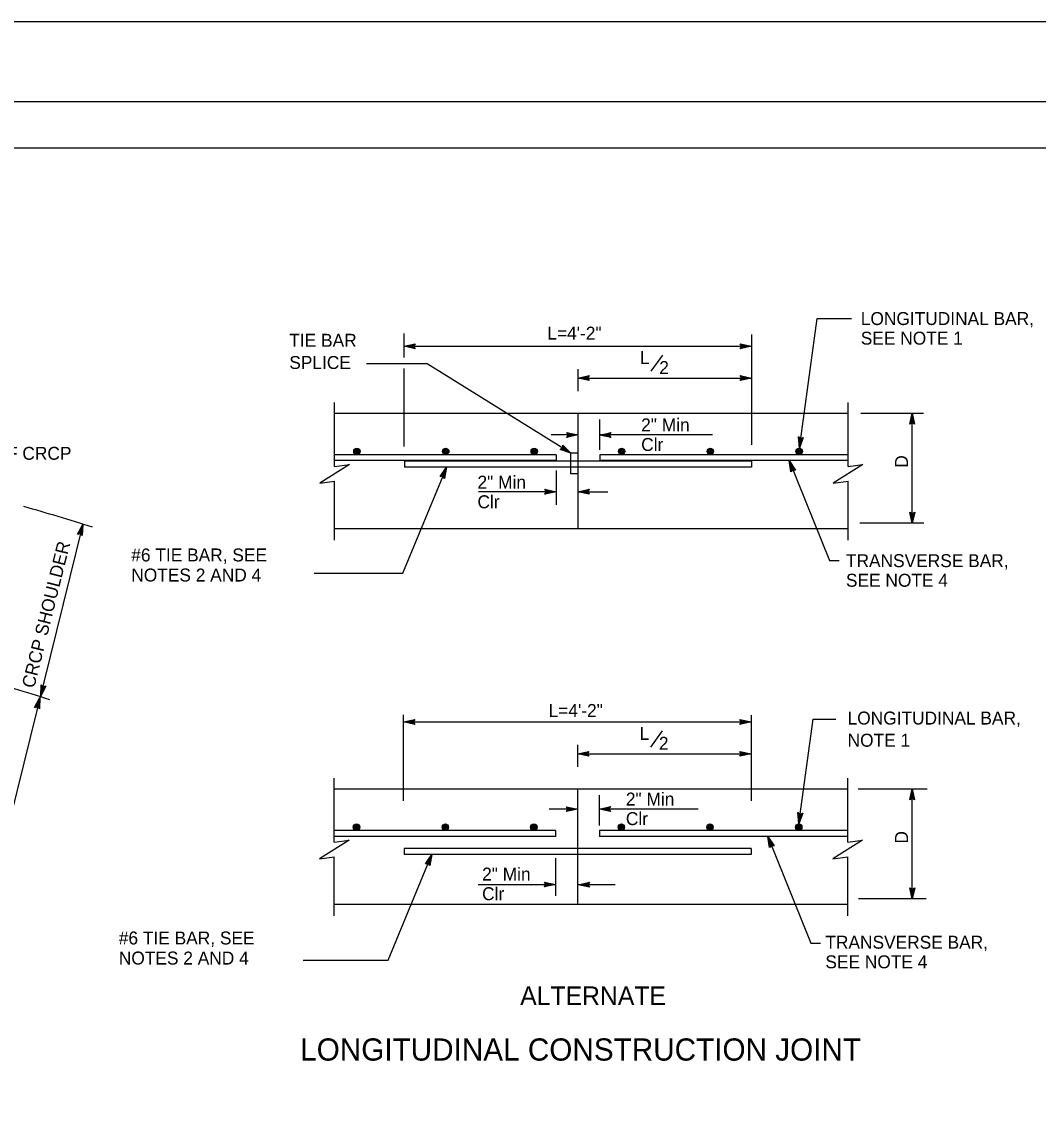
# Model space of a CAD drawing. Extents: x -893 to 867, y -474 to 712.
# Drawn here: x -92 to 457, y 119 to 712 of the extents above; entities that cross this region are included whole.
import ezdxf

# ---------------------------------------------------------------- set-up
doc = ezdxf.new("R2010")
doc.units = 0
for name, color, linetype in [('border_PLOTTING-ELEMENTS', 7, 'Continuous'), ('border_rw_22x34_Cut_Lines', 7, 'Continuous'), ('border_SHEET', 7, 'Continuous'), ('rd_PAVEMENT', 7, 'Continuous'), ('rd_PAVEMENT-anno', 7, 'Continuous'), ('STR_Concrete A', 7, 'Continuous'), ('STR_Misc Steel A', 7, 'Continuous'), ('STR_Reinforcement A', 7, 'Continuous'), ('STR_Reinforcement B', 7, 'Continuous'), ('STR_Reinforcement D', 7, 'Continuous')]:
    doc.layers.add(name, color=color, linetype=linetype)

msp = doc.modelspace()

# ---------------------------------------------------------------- linework, layer by layer
at = {"layer": 'border_PLOTTING-ELEMENTS'}
for points in [[(-893.45, -474.04), (866.55, -474.04), (866.55, 711.96), (-893.45, 711.96)], [(-863.45, 668.96), (836.55, 668.96), (836.55, -431.04), (-863.45, -431.04)]]:
    msp.add_lwpolyline(points, close=True, dxfattribs=at)
at = {"layer": 'border_rw_22x34_Cut_Lines'}
msp.add_lwpolyline([(-863.45, 668.96), (836.55, 668.96), (836.55, -431.04), (-863.45, -431.04)], close=True, dxfattribs=at)
at = {"layer": 'border_SHEET'}
msp.add_line((-813.45, 643.96), (811.55, 643.96), dxfattribs=at)
at = {"layer": 'rd_PAVEMENT'}
for p, q in [((85.06, 472.75), (69.06, 462.75)), ((77.06, 471.75), (85.06, 472.75)), ((362.58, 472.75), (346.58, 462.75)), ((354.58, 471.75), (362.58, 472.75)), ((69.06, 462.75), (77.06, 463.75)), ((346.58, 462.75), (354.58, 463.75)), ((84.87, 269.66), (68.87, 259.66)), ((76.87, 268.66), (84.87, 269.66)), ((362.39, 269.66), (346.39, 259.66)), ((354.39, 268.66), (362.39, 269.66)), ((68.87, 259.66), (76.87, 260.66)), ((346.39, 259.66), (354.39, 260.66))]:
    msp.add_line(p, q, dxfattribs=at)
at = {"layer": 'rd_PAVEMENT-anno'}
for p, q in [((328.22, 481.56), (337.77, 551.66)), ((337.77, 551.66), (356.32, 551.66)), ((114.54, 530.57), (114.54, 543.56)), ((302.29, 543.07), (302.29, 483.38)), ((114.54, 536.65), (120.54, 537.98)), ((120.54, 535.31), (114.54, 536.65)), ((114.54, 536.65), (114.54, 536.65)), ((114.54, 536.65), (302.29, 536.65)), ((120.33, 535.67), (115.92, 536.65)), ((115.93, 536.66), (120.31, 537.62)), ((117.3, 536.65), (120.13, 537.28)), ((120.09, 536.03), (117.3, 536.65)), ((118.69, 536.65), (119.89, 536.92)), ((119.92, 536.37), (118.69, 536.65)), ((120.54, 537.98), (119.74, 536.65)), ((119.74, 536.65), (120.54, 535.31)), ((120.54, 537.98), (120.54, 537.98)), ((120.54, 535.31), (120.54, 535.31)), ((297.09, 536.65), (296.29, 537.99)), ((296.29, 537.99), (296.29, 537.99)), ((296.29, 537.99), (302.29, 536.65)), ((302.29, 536.65), (296.29, 535.32)), ((296.29, 535.32), (297.09, 536.65)), ((296.29, 535.32), (296.29, 535.32)), ((296.51, 537.64), (300.91, 536.65)), ((300.9, 536.65), (296.53, 535.68)), ((299.53, 536.65), (296.7, 536.03)), ((296.74, 537.28), (299.53, 536.65)), ((296.92, 536.93), (298.15, 536.66)), ((298.15, 536.66), (296.94, 536.39)), ((302.29, 536.65), (302.29, 536.65)), ((248.08, 523.11), (254.44, 531.84)), ((127.06, 527.1), (94.31, 527.1)), ((114.54, 482.4), (114.54, 524.71)), ((204.68, 478.84), (127.06, 527.1)), ((208.57, 524.27), (208.57, 512.43)), ((208.57, 519.45), (214.57, 520.78)), ((208.57, 519.45), (302.29, 519.45)), ((214.57, 518.11), (208.57, 519.45)), ((208.57, 519.45), (208.57, 519.45)), ((214.35, 518.47), (209.95, 519.45)), ((209.96, 519.46), (214.33, 520.42)), ((211.33, 519.45), (214.16, 520.08)), ((214.12, 518.83), (211.33, 519.45)), ((212.71, 519.45), (213.92, 519.72)), ((213.94, 519.17), (212.71, 519.45)), ((214.57, 520.78), (213.77, 519.45)), ((213.77, 519.45), (214.57, 518.11)), ((214.57, 520.78), (214.57, 520.78)), ((214.57, 518.11), (214.57, 518.11)), ((297.09, 519.45), (296.29, 520.79)), ((296.29, 520.79), (296.29, 520.79)), ((296.29, 520.79), (302.29, 519.45)), ((302.29, 519.45), (296.29, 518.12)), ((296.29, 518.12), (297.09, 519.45)), ((296.29, 518.12), (296.29, 518.12)), ((296.51, 520.44), (300.91, 519.45)), ((300.9, 519.45), (296.53, 518.48)), ((299.53, 519.45), (296.7, 518.83)), ((296.74, 520.08), (299.53, 519.45)), ((296.92, 519.73), (298.15, 519.46)), ((298.15, 519.46), (296.94, 519.19)), ((302.29, 519.45), (302.29, 519.45)), ((361.5, 500.47), (395.25, 500.47)), ((387.87, 494.56), (389.21, 500.56)), ((388.22, 494.78), (389.21, 499.18)), ((389.21, 500.56), (389.21, 500.56)), ((389.21, 500.56), (390.54, 494.56)), ((389.21, 441.17), (389.21, 500.47)), ((389.21, 499.17), (390.18, 494.8)), ((220.35, 480.71), (220.35, 497.09)), ((389.21, 495.36), (387.87, 494.56)), ((387.87, 494.56), (387.87, 494.56)), ((388.58, 495.01), (389.2, 497.8)), ((388.93, 495.19), (389.2, 496.42)), ((389.2, 497.8), (389.83, 494.98)), ((389.2, 496.42), (389.47, 495.21)), ((390.54, 494.56), (389.21, 495.36)), ((390.54, 494.56), (390.54, 494.56)), ((208.68, 488.71), (194, 488.71)), ((202.57, 490.09), (202.57, 490.09)), ((202.57, 487.42), (202.57, 487.42)), ((208.57, 488.75), (208.57, 488.75)), ((281.25, 488.71), (220.35, 488.71)), ((220.35, 488.65), (220.35, 488.65)), ((226.35, 489.98), (226.35, 489.98)), ((226.35, 487.31), (226.35, 487.31)), ((327.72, 487.69), (327.72, 487.69)), ((330.36, 487.33), (330.36, 487.33)), ((198.87, 480.94), (198.87, 480.94)), ((200.3, 483.2), (200.3, 483.2)), ((328.22, 481.56), (328.22, 481.56)), ((204.64, 478.85), (204.64, 478.85)), ((322.67, 474.83), (344.47, 420.79)), ((322.67, 474.83), (322.67, 474.83)), ((113.83, 414.1), (137.42, 470.86)), ((137.58, 471.29), (137.58, 471.29)), ((196.7, 469.48), (196.7, 450.91)), ((323.67, 468.76), (323.67, 468.76)), ((326.15, 469.76), (326.15, 469.76)), ((134.04, 466.26), (134.04, 466.26)), ((136.5, 465.24), (136.5, 465.24)), ((196.7, 458), (154.88, 458)), ((190.7, 459.34), (190.7, 459.34)), ((190.7, 456.67), (190.7, 456.67)), ((196.7, 458), (196.7, 458)), ((208.57, 458), (224.62, 458)), ((208.57, 458), (208.57, 458)), ((214.57, 459.33), (214.57, 459.33)), ((214.57, 456.66), (214.57, 456.66)), ((389.21, 441.05), (387.88, 447.05)), ((387.88, 447.05), (387.88, 447.05)), ((387.88, 447.05), (389.21, 446.25)), ((389.2, 442.44), (388.24, 446.82)), ((389.21, 443.82), (388.58, 446.64)), ((389.21, 445.2), (388.94, 446.41)), ((389.21, 446.25), (390.55, 447.05)), ((390.55, 447.05), (389.21, 441.05)), ((390.19, 446.84), (389.21, 442.43)), ((389.83, 446.6), (389.21, 443.82)), ((389.48, 446.43), (389.21, 445.2)), ((390.55, 447.05), (390.55, 447.05)), ((-59.01, 440.49), (-149.68, 74.06)), ((360.84, 441.17), (395.43, 441.17)), ((389.21, 441.05), (389.21, 441.05)), ((344.47, 420.79), (349.78, 420.79)), ((65.98, 414.1), (113.83, 414.1)), ((114.35, 291.03), (114.35, 337.5)), ((114.35, 333.57), (120.35, 334.9)), ((120.35, 332.23), (114.35, 333.57)), ((114.35, 333.57), (114.35, 333.57)), ((114.35, 333.57), (302.1, 333.57)), ((120.13, 332.58), (115.73, 333.57)), ((115.74, 333.57), (120.11, 334.54)), ((117.11, 333.56), (119.93, 334.19)), ((119.9, 332.94), (117.11, 333.56)), ((118.49, 333.56), (119.7, 333.83)), ((119.72, 333.29), (118.49, 333.56)), ((120.35, 334.9), (119.55, 333.57)), ((119.55, 333.57), (120.35, 332.23)), ((120.35, 334.9), (120.35, 334.9)), ((120.35, 332.23), (120.35, 332.23)), ((296.9, 333.57), (296.1, 334.91)), ((296.1, 334.91), (296.1, 334.91)), ((296.1, 334.91), (302.1, 333.57)), ((302.1, 333.57), (296.1, 332.24)), ((296.1, 332.24), (296.9, 333.57)), ((296.1, 332.24), (296.1, 332.24)), ((296.31, 334.55), (300.72, 333.57)), ((300.71, 333.56), (296.33, 332.6)), ((299.33, 333.57), (296.51, 332.94)), ((296.55, 334.19), (299.33, 333.57)), ((296.72, 333.84), (297.95, 333.57)), ((297.95, 333.57), (296.74, 333.3)), ((302.1, 337.27), (302.1, 291.03)), ((302.1, 333.57), (302.1, 333.57)), ((327.92, 278.48), (335.63, 335.1)), ((335.63, 335.1), (347.97, 335.1)), ((247.88, 320.03), (254.24, 328.75)), ((208.37, 321.18), (208.37, 309.34)), ((208.37, 316.37), (214.37, 317.7)), ((208.37, 316.37), (302.1, 316.37)), ((214.37, 315.03), (208.37, 316.37)), ((208.37, 316.37), (208.37, 316.37)), ((214.16, 315.38), (209.75, 316.37)), ((209.77, 316.37), (214.14, 317.34)), ((211.14, 316.36), (213.96, 316.99)), ((213.92, 315.74), (211.14, 316.36)), ((212.52, 316.36), (213.73, 316.63)), ((213.75, 316.09), (212.52, 316.36)), ((214.37, 317.7), (213.57, 316.37)), ((213.57, 316.37), (214.37, 315.03)), ((214.37, 317.7), (214.37, 317.7)), ((214.37, 315.03), (214.37, 315.03)), ((296.9, 316.37), (296.1, 317.71)), ((296.1, 317.71), (296.1, 317.71)), ((296.1, 317.71), (302.1, 316.37)), ((302.1, 316.37), (296.1, 315.04)), ((296.1, 315.04), (296.9, 316.37)), ((296.1, 315.04), (296.1, 315.04)), ((296.31, 317.35), (300.72, 316.37)), ((300.71, 316.36), (296.33, 315.4)), ((299.33, 316.37), (296.51, 315.74)), ((296.55, 316.99), (299.33, 316.37)), ((296.72, 316.64), (297.95, 316.37)), ((297.95, 316.37), (296.74, 316.1)), ((302.1, 316.37), (302.1, 316.37)), ((360.05, 297.41), (397.22, 297.41)), ((387.87, 291.47), (389.21, 297.47)), ((389.21, 297.47), (389.21, 297.47)), ((389.21, 297.47), (390.54, 291.47)), ((389.21, 238.05), (389.21, 297.41)), ((220.15, 277.63), (220.15, 294.01)), ((389.21, 292.27), (387.87, 291.47)), ((387.87, 291.47), (387.87, 291.47)), ((388.22, 291.69), (389.21, 296.09)), ((388.58, 291.92), (389.2, 294.71)), ((388.93, 292.1), (389.2, 293.33)), ((389.2, 294.71), (389.83, 291.89)), ((389.2, 293.33), (389.47, 292.12)), ((389.21, 296.08), (390.18, 291.71)), ((390.54, 291.47), (389.21, 292.27)), ((390.54, 291.47), (390.54, 291.47)), ((208.37, 286.5), (193.03, 286.5)), ((202.37, 287.8), (202.37, 287.8)), ((202.37, 285.13), (202.37, 285.13)), ((208.37, 286.46), (208.37, 286.46)), ((220.15, 286.52), (220.15, 286.52)), ((273.52, 286.5), (220.15, 286.5)), ((226.15, 287.85), (226.15, 287.85)), ((226.15, 285.18), (226.15, 285.18)), ((327.41, 284.6), (327.41, 284.6)), ((327.41, 284.6), (327.41, 284.6)), ((330.05, 284.24), (330.05, 284.24)), ((330.05, 284.24), (330.05, 284.24)), ((327.92, 278.48), (327.92, 278.48)), ((327.92, 278.48), (327.92, 278.48)), ((311.15, 271.74), (334.42, 214.08)), ((311.15, 271.74), (311.15, 271.74)), ((105.9, 204.8), (129.49, 261.56)), ((129.65, 261.99), (129.65, 261.99)), ((312.15, 265.68), (312.15, 265.68)), ((314.63, 266.67), (314.63, 266.67)), ((126.11, 256.96), (126.11, 256.96)), ((128.58, 255.94), (128.58, 255.94)), ((196.51, 260.03), (196.51, 239.67)), ((196.51, 245.64), (154.68, 245.64)), ((190.5, 247.06), (190.5, 247.06)), ((190.5, 244.39), (190.5, 244.39)), ((196.5, 245.72), (196.5, 245.72)), ((228.63, 245.64), (208.49, 245.64)), ((208.71, 245.62), (208.71, 245.62)), ((214.71, 246.95), (214.71, 246.95)), ((214.71, 244.28), (214.71, 244.28)), ((389.21, 237.93), (387.88, 243.93)), ((387.88, 243.93), (387.88, 243.93)), ((387.88, 243.93), (389.21, 243.13)), ((389.2, 239.32), (388.24, 243.7)), ((389.21, 240.69), (388.58, 243.52)), ((389.21, 242.08), (388.94, 243.28)), ((389.21, 243.13), (390.55, 243.93)), ((390.55, 243.93), (389.21, 237.93)), ((390.19, 243.72), (389.21, 239.31)), ((389.83, 243.48), (389.21, 240.69)), ((389.48, 243.31), (389.21, 242.08)), ((390.55, 243.93), (390.55, 243.93)), ((360.27, 238.23), (396.78, 238.23)), ((389.21, 237.93), (389.21, 237.93)), ((334.42, 214.08), (339.62, 214.08)), ((60.04, 204.8), (105.9, 204.8))]:
    msp.add_line(p, q, dxfattribs=at)
for points in [[(202.57, 490.09), (208.57, 488.75), (202.57, 487.42), (202.78, 487.77), (207.18, 488.74), (202.78, 489.73), (202.99, 489.38), (205.81, 488.75), (203, 488.13), (203.21, 488.48), (204.42, 488.75), (203.2, 489.02), (203.37, 488.75), (202.57, 487.42), (203.37, 488.75)], [(226.35, 487.31), (220.35, 488.65), (226.35, 489.98), (226.14, 489.62), (221.74, 488.65), (226.14, 487.66), (225.92, 488.01), (223.11, 488.64), (225.92, 489.27), (225.71, 488.91), (224.49, 488.64), (225.71, 488.37), (225.55, 488.65), (226.35, 489.98), (225.55, 488.65)], [(330.36, 487.33), (328.22, 481.56), (327.72, 487.69), (328.04, 487.43), (328.41, 482.94), (329.98, 487.16), (329.6, 487), (328.6, 484.3), (328.36, 487.17), (328.68, 486.91), (328.79, 485.67), (329.22, 486.84), (328.93, 486.71), (327.72, 487.69), (328.93, 486.71)], [(200.3, 483.2), (204.64, 478.85), (198.87, 480.94), (199.24, 481.13), (203.47, 479.59), (200.29, 482.78), (200.27, 482.37), (202.31, 480.33), (199.61, 481.31), (199.98, 481.5), (201.15, 481.07), (200.26, 481.96), (200.25, 481.64), (198.87, 480.94), (200.25, 481.64)], [(323.67, 468.76), (322.67, 474.83), (326.15, 469.76), (325.74, 469.83), (323.19, 473.54), (323.92, 469.09), (324.17, 469.42), (323.7, 472.26), (325.33, 469.89), (324.92, 469.96), (324.22, 470.98), (324.42, 469.75), (324.62, 470), (326.15, 469.76), (324.62, 470)], [(134.04, 466.26), (137.58, 471.29), (136.5, 465.24), (136.26, 465.57), (137.05, 470), (134.45, 466.32), (134.85, 466.38), (136.51, 468.74), (136.01, 465.9), (135.77, 466.23), (135.98, 467.46), (135.26, 466.44), (135.58, 466.48), (136.5, 465.24), (135.58, 466.48)], [(190.7, 459.34), (196.7, 458), (190.7, 456.67), (190.92, 457.02), (195.31, 457.99), (190.92, 458.98), (191.13, 458.63), (193.94, 458), (191.13, 457.38), (191.34, 457.73), (192.56, 458), (191.34, 458.27), (191.5, 458), (190.7, 456.67), (191.5, 458)], [(214.57, 456.66), (208.57, 458), (214.57, 459.33), (214.36, 458.97), (209.96, 458), (214.36, 457.01), (214.15, 457.37), (211.33, 458), (214.14, 458.62), (213.93, 458.26), (212.71, 457.99), (213.93, 457.72), (213.77, 458), (214.57, 459.33), (213.77, 458)], [(-61.91, 435.06), (-58.98, 440.35), (-59.39, 434.32), (-59.67, 434.62), (-59.36, 439.04), (-61.52, 435.16), (-61.12, 435.26), (-59.75, 437.75), (-59.94, 434.92), (-60.22, 435.22), (-60.13, 436.44), (-60.73, 435.37), (-60.42, 435.44), (-59.39, 434.32), (-60.42, 435.44)], [(-79.07, 353), (-81.76, 347.58), (-81.63, 353.62), (-81.34, 353.34), (-81.44, 348.91), (-79.46, 352.88), (-79.85, 352.76), (-81.11, 350.22), (-81.05, 353.05), (-80.76, 352.76), (-80.79, 351.54), (-80.24, 352.64), (-80.54, 352.55), (-81.63, 353.62), (-80.54, 352.55)], [(-85.09, 341.37), (-82.34, 346.76), (-82.55, 340.72), (-82.84, 341.01), (-82.68, 345.43), (-84.7, 341.49), (-84.31, 341.6), (-83.02, 344.13), (-83.12, 341.3), (-83.41, 341.59), (-83.37, 342.81), (-83.92, 341.72), (-83.62, 341.81), (-82.55, 340.72), (-83.62, 341.81)], [(202.37, 287.8), (208.37, 286.46), (202.37, 285.13), (202.59, 285.48), (206.98, 286.45), (202.59, 287.44), (202.8, 287.09), (205.61, 286.46), (202.8, 285.84), (203.01, 286.19), (204.23, 286.46), (203.01, 286.73), (203.17, 286.46), (202.37, 285.13), (203.17, 286.46)], [(226.15, 285.18), (220.15, 286.52), (226.15, 287.85), (225.94, 287.49), (221.54, 286.52), (225.94, 285.53), (225.73, 285.89), (222.92, 286.51), (225.73, 287.14), (225.51, 286.78), (224.3, 286.51), (225.52, 286.24), (225.35, 286.52), (226.15, 287.85), (225.35, 286.52)], [(330.05, 284.24), (327.92, 278.48), (327.41, 284.6), (327.73, 284.34), (328.1, 279.86), (329.67, 284.08), (329.29, 283.92), (328.29, 281.22), (328.05, 284.08), (328.38, 283.83), (328.48, 282.58), (328.91, 283.76), (328.62, 283.63), (327.41, 284.6), (328.62, 283.63)], [(330.05, 284.24), (327.92, 278.48), (327.41, 284.6), (327.73, 284.34), (328.1, 279.86), (329.67, 284.08), (329.29, 283.92), (328.29, 281.22), (328.05, 284.08), (328.38, 283.83), (328.48, 282.58), (328.91, 283.76), (328.62, 283.63), (327.41, 284.6), (328.62, 283.63)], [(312.15, 265.68), (311.15, 271.74), (314.63, 266.67), (314.22, 266.74), (311.68, 270.45), (312.4, 266), (312.65, 266.33), (312.18, 269.18), (313.81, 266.8), (313.4, 266.87), (312.7, 267.9), (312.9, 266.66), (313.1, 266.92), (314.63, 266.67), (313.1, 266.92)], [(126.11, 256.96), (129.65, 261.99), (128.58, 255.94), (128.33, 256.27), (129.12, 260.7), (126.52, 257.02), (126.93, 257.08), (128.59, 259.44), (128.08, 256.6), (127.84, 256.94), (128.06, 258.16), (127.34, 257.14), (127.65, 257.19), (128.58, 255.94), (127.65, 257.19)], [(190.5, 247.06), (196.5, 245.72), (190.5, 244.39), (190.72, 244.75), (195.11, 245.72), (190.72, 246.71), (190.93, 246.35), (193.74, 245.72), (190.93, 245.1), (191.14, 245.46), (192.36, 245.72), (191.14, 246), (191.3, 245.72), (190.5, 244.39), (191.3, 245.72)], [(214.71, 244.28), (208.71, 245.62), (214.71, 246.95), (214.49, 246.6), (210.1, 245.63), (214.5, 244.64), (214.28, 244.99), (211.47, 245.62), (214.28, 246.24), (214.07, 245.89), (212.85, 245.62), (214.07, 245.35), (213.91, 245.62), (214.71, 246.95), (213.91, 245.62)]]:
    msp.add_lwpolyline(points, close=True, dxfattribs=at)
for radius, start, end in [(1389.98, 72.5798, 74.17906), (1294.01, 72.31829, 74.08802)]:
    msp.add_arc((-469.93, -887.3), radius, start, end, dxfattribs=at)
at = {"layer": 'STR_Concrete A'}
for p, q in [((77.06, 471.75), (77.06, 506.35)), ((354.58, 471.75), (354.58, 506.35)), ((77.06, 500.49), (208.68, 500.49)), ((208.68, 438.2), (208.68, 500.49)), ((208.68, 500.49), (354.58, 500.49)), ((77.06, 431.89), (77.06, 463.75)), ((354.58, 431.89), (354.58, 463.75)), ((77.06, 438.2), (354.59, 438.2)), ((76.87, 268.66), (76.87, 303.26)), ((354.39, 268.66), (354.39, 303.26)), ((76.87, 297.4), (208.49, 297.4)), ((208.49, 235.11), (208.49, 297.4)), ((208.49, 297.4), (354.39, 297.4)), ((76.87, 228.8), (76.87, 260.66)), ((354.39, 228.8), (354.39, 260.66)), ((76.87, 235.11), (354.39, 235.11))]:
    msp.add_line(p, q, dxfattribs=at)
at = {"layer": 'STR_Misc Steel A'}
msp.add_lwpolyline([(204.65, 479.05), (208.49, 479.05), (208.49, 467.75), (204.65, 467.75)], close=True, dxfattribs=at)
at = {"layer": 'STR_Reinforcement A'}
for centre, radius in [((89.07, 479.84), 1.72), ((89.07, 479.84), 1.29), ((89.07, 479.84), 0.86), ((137.1, 479.84), 1.72), ((137.1, 479.84), 1.29), ((137.1, 479.84), 0.86), ((184.91, 479.84), 1.72), ((184.91, 479.84), 1.29), ((184.91, 479.84), 0.86), ((232.21, 479.84), 1.72), ((232.21, 479.84), 1.29), ((232.21, 479.84), 0.86), ((280.1, 479.84), 1.72), ((280.1, 479.84), 1.29), ((280.1, 479.84), 0.86), ((328.11, 479.84), 1.72), ((328.11, 479.84), 1.29), ((328.11, 479.84), 0.86), ((89.07, 479.84), 0.43), ((137.1, 479.84), 0.43), ((184.91, 479.84), 0.43), ((232.21, 479.84), 0.43), ((280.1, 479.84), 0.43), ((328.11, 479.84), 0.43), ((88.87, 276.76), 1.72), ((88.87, 276.76), 1.29), ((88.87, 276.76), 0.86), ((88.87, 276.76), 0.43), ((136.91, 276.76), 1.72), ((136.91, 276.76), 1.29), ((136.91, 276.76), 0.86), ((136.91, 276.76), 0.43), ((184.71, 276.76), 1.72), ((184.71, 276.76), 1.29), ((184.71, 276.76), 0.86), ((184.71, 276.76), 0.43), ((232.01, 276.76), 1.72), ((232.01, 276.76), 1.29), ((232.01, 276.76), 0.86), ((232.01, 276.76), 0.43), ((279.91, 276.76), 1.72), ((279.91, 276.76), 1.29), ((279.91, 276.76), 0.86), ((279.91, 276.76), 0.43), ((327.92, 276.76), 1.72), ((327.92, 276.76), 1.29), ((327.92, 276.76), 0.86), ((327.92, 276.76), 0.43)]:
    msp.add_circle(centre, radius, dxfattribs=at)
at = {"layer": 'STR_Reinforcement B'}
for p, q in [((196.7, 478.05), (77.06, 478.05)), ((196.7, 474.83), (77.06, 474.83)), ((196.7, 478.05), (196.7, 474.83)), ((354.58, 478.05), (220.35, 478.05)), ((220.35, 478.05), (220.35, 474.83)), ((354.58, 474.83), (220.35, 474.83)), ((196.51, 274.96), (76.87, 274.96)), ((196.51, 274.96), (196.51, 271.74)), ((354.28, 274.96), (220.15, 274.96)), ((220.15, 274.96), (220.15, 271.74)), ((196.51, 271.74), (76.87, 271.74)), ((354.39, 271.74), (220.15, 271.74))]:
    msp.add_line(p, q, dxfattribs=at)
at = {"layer": 'STR_Reinforcement D'}
for p, q in [((114.85, 474.58), (114.85, 471.36)), ((302.29, 474.58), (114.85, 474.58)), ((302.29, 474.58), (302.29, 471.36)), ((302.29, 471.36), (114.85, 471.36)), ((114.65, 265.13), (114.65, 261.9)), ((302.1, 265.13), (114.65, 265.13)), ((302.1, 261.9), (114.65, 261.9)), ((302.1, 265.13), (302.1, 261.9))]:
    msp.add_line(p, q, dxfattribs=at)

# ---------------------------------------------------------------- texts
at = {"layer": 'rd_PAVEMENT-anno'}
for s, height, p in [('LONGITUDINAL BAR,', 7, (361.42, 548.13)), ('L=4\'-2"', 7, (192.02, 540.26)), ('TIE BAR', 7, (52.55, 536.38)), ('SEE NOTE 1', 7, (361.42, 537.53)), ('L', 7, (242.06, 527.01)), ('SPLICE', 7, (52.55, 524.38)), ('2', 7, (252.49, 521.64)), ('2" Min', 7, (242.73, 490.67)), ('Clr', 7, (242.73, 480.07)), ('EDGE OF CRCP', 7, (-136.45, 475.29)), ('2" Min', 7, (154.26, 459.71)), ('Clr', 7, (154.26, 449.11)), ('#6 TIE BAR, SEE', 7, (-32.86, 420.35)), ('TRANSVERSE BAR,', 7, (353.4, 417.27)), ('NOTES 2 AND 4', 7, (-32.86, 409.51)), ('SEE NOTE 4', 7, (353.4, 406.67)), ('L=4\'-2"', 7, (192.69, 336.3)), ('LONGITUDINAL BAR,', 7, (354.29, 332.21)), ('L', 7, (241.86, 323.93)), ('NOTE 1', 7, (354.29, 320.21)), ('2', 7, (252.3, 318.55)), ('2" Min', 7, (234.45, 288.43)), ('Clr', 7, (234.45, 277.83)), ('2" Min', 7, (156.76, 247.86)), ('Clr', 7, (156.76, 237.26)), ('#6 TIE BAR, SEE', 7, (-39.6, 213.32)), ('TRANSVERSE BAR,', 7, (342.28, 211.04)), ('NOTES 2 AND 4', 7, (-39.6, 202.48)), ('SEE NOTE 4', 7, (342.28, 200.44)), ('ALTERNATE', 10, (177.35, 180.63)), ('LONGITUDINAL CONSTRUCTION JOINT', 12, (58.43, 150.55))]:
    msp.add_text(s, height=height, dxfattribs=at).set_placement(p)
for s, rotation, p in [('D', 90, (386.92, 470.98)), ('CRCP SHOULDER', 76.02457, (-85.35, 351.47)), ('D', 90, (386.92, 267.86))]:
    msp.add_text(s, height=7, rotation=rotation, dxfattribs=at).set_placement(p)

doc.saveas('drawing.dxf')
